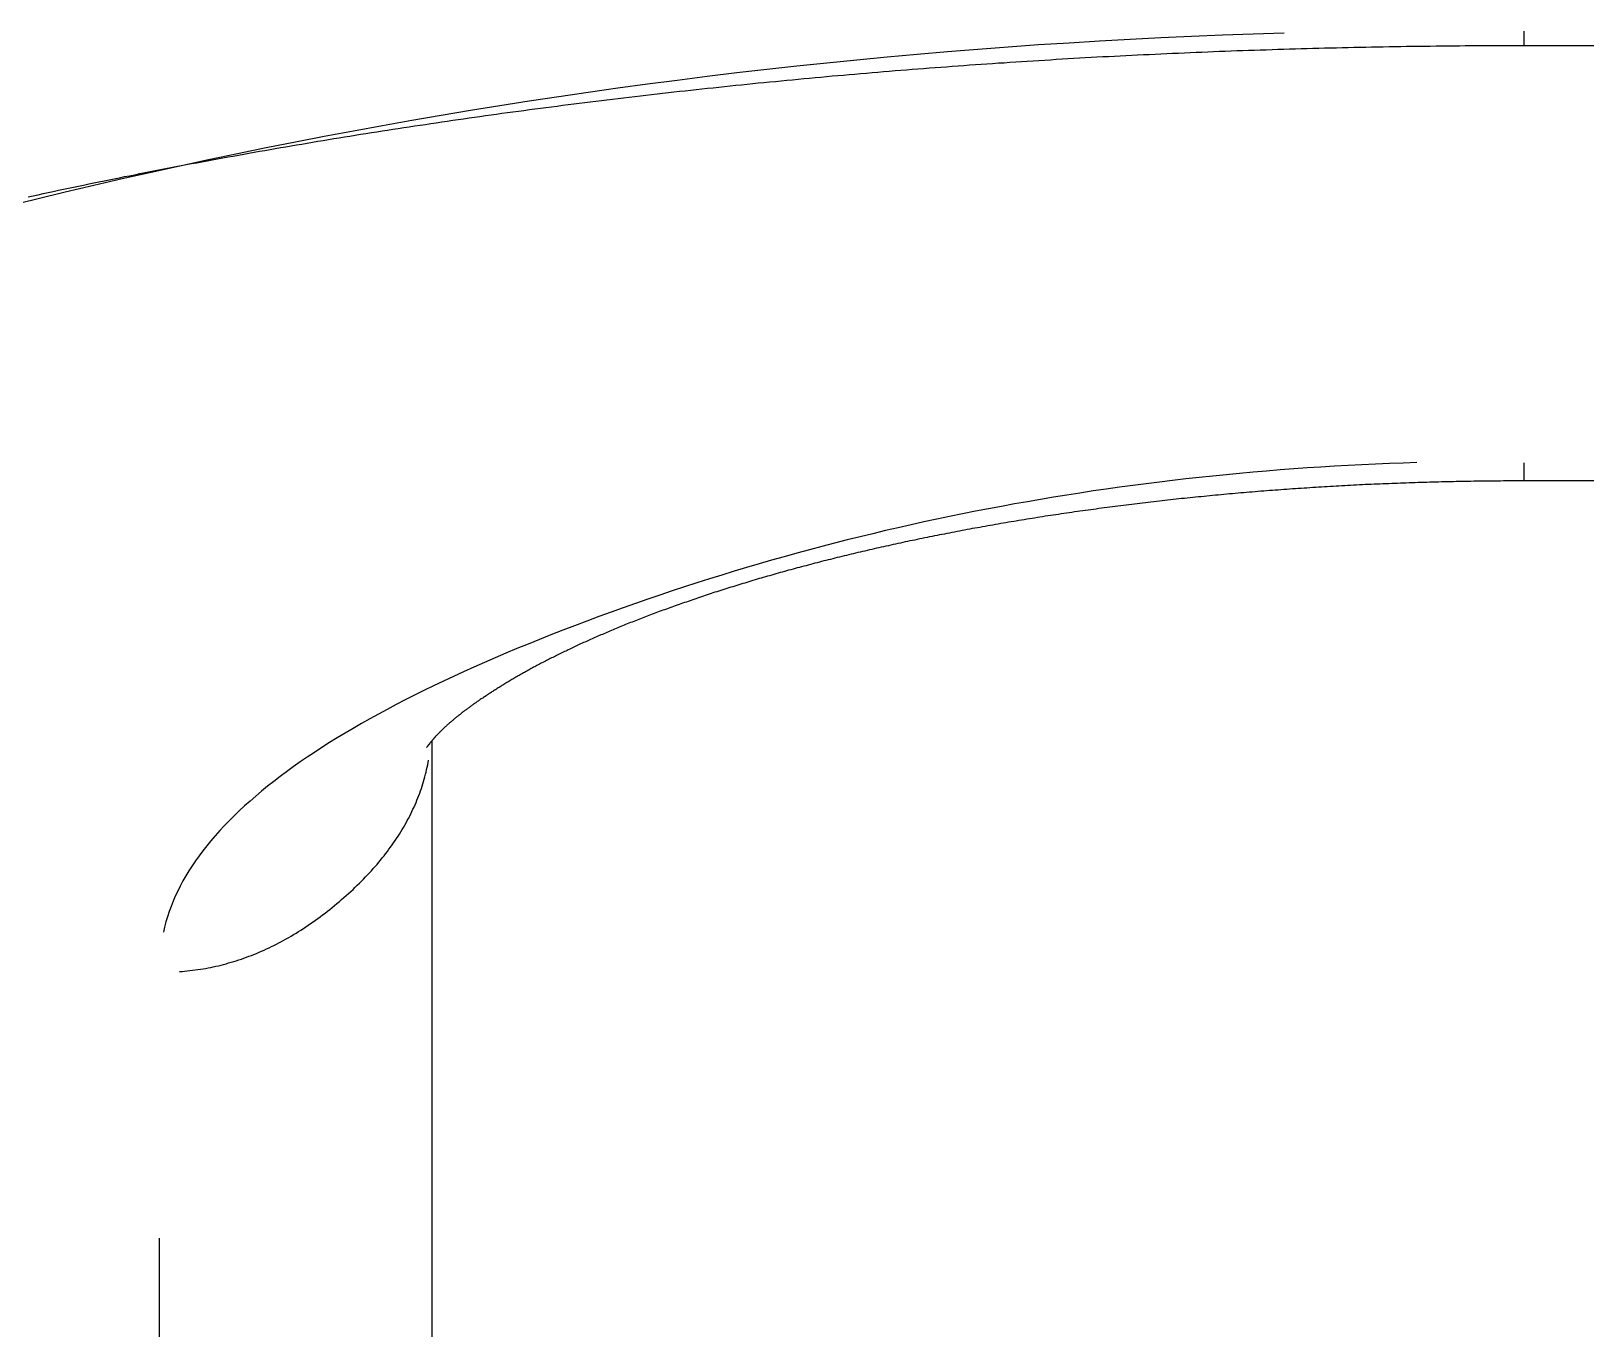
# Model space of a CAD drawing. Extents: x -120222 to -41942, y -19134 to 30932.
# Drawn here: x -81620.382 to -81618.958, y 10172.308 to 10173.496 of the extents above; entities that cross this region are included whole.
import ezdxf

# ---------------------------------------------------------------- set-up
doc = ezdxf.new("R2010")
doc.units = 0
doc.header["$LTSCALE"] = 150
doc.header["$MEASUREMENT"] = 0
doc.layers.get('0').update_dxf_attribs({"linetype": 'CONTINUOUS'})
doc.layers.add('____-568', color=7, linetype='CONTINUOUS')

# ---------------------------------------------------------------- blocks, each defined once
blk = doc.blocks.new('____-172')
at = {"color": 1, "linetype": 'Continuous'}
for p, q in [((-88054.1199, 5624.7853), (-88054.1199, 5624.7984)), ((-88054.1199, 5624.7853), (-87994.1199, 5624.7853)), ((-88054.1199, 5624.3865), (-88054.1199, 5624.4029)), ((-87994.1199, 5624.3864), (-88054.1199, 5624.3864)), ((-88055.1199, 5619.2983), (-88055.1199, 5624.149)), ((-88055.3699, 5623.6929), (-88055.3699, 5619.31))]:
    blk.add_line(p, q, dxfattribs=at)
at = {"color": 1, "linetype": 'Continuous', "flags": 128}
for points in [[(-88054.3396, 5624.7966), (-88054.3679, 5624.7957), (-88054.3961, 5624.7947), (-88054.4243, 5624.7935), (-88054.4525, 5624.7922), (-88054.4806, 5624.7908), (-88054.5086, 5624.7892), (-88054.5366, 5624.7875), (-88054.5645, 5624.7857), (-88054.5924, 5624.7837), (-88054.6202, 5624.7816), (-88054.6479, 5624.7794), (-88054.6757, 5624.777), (-88054.7033, 5624.7745), (-88054.7309, 5624.7719), (-88054.7585, 5624.7691), (-88054.786, 5624.7662), (-88054.8134, 5624.7632), (-88054.8408, 5624.7601), (-88054.8681, 5624.7568), (-88054.8954, 5624.7533), (-88054.9227, 5624.7498), (-88054.9498, 5624.7461), (-88054.977, 5624.7423), (-88055.004, 5624.7383), (-88055.031, 5624.7342), (-88055.058, 5624.73), (-88055.0849, 5624.7257), (-88055.1118, 5624.7212), (-88055.1386, 5624.7166), (-88055.1653, 5624.7118), (-88055.192, 5624.7069), (-88055.2187, 5624.7019), (-88055.2452, 5624.6968), (-88055.2718, 5624.6915), (-88055.2983, 5624.6861), (-88055.3247, 5624.6805), (-88055.3511, 5624.6748), (-88055.3774, 5624.669), (-88055.4037, 5624.6631), (-88055.4299, 5624.657), (-88055.456, 5624.6508), (-88055.4821, 5624.6444), (-88055.5082, 5624.638)], [(-88055.4898, 5624.6466), (-88055.4853, 5624.6476), (-88055.4807, 5624.6486), (-88055.4761, 5624.6496), (-88055.4715, 5624.6506), (-88055.4669, 5624.6516), (-88055.4622, 5624.6526), (-88055.4576, 5624.6535), (-88055.453, 5624.6545), (-88055.4484, 5624.6555), (-88055.4437, 5624.6565), (-88055.4391, 5624.6574), (-88055.4344, 5624.6584), (-88055.4298, 5624.6594), (-88055.4251, 5624.6603), (-88055.4204, 5624.6613), (-88055.4158, 5624.6622), (-88055.4111, 5624.6632), (-88055.4064, 5624.6641), (-88055.4017, 5624.6651), (-88055.397, 5624.666), (-88055.3923, 5624.6669), (-88055.3876, 5624.6679), (-88055.3829, 5624.6688), (-88055.3782, 5624.6697), (-88055.3735, 5624.6706), (-88055.3688, 5624.6716), (-88055.364, 5624.6725), (-88055.3593, 5624.6734), (-88055.3546, 5624.6743), (-88055.3498, 5624.6752), (-88055.3451, 5624.6761), (-88055.3403, 5624.677), (-88055.3356, 5624.6779), (-88055.3308, 5624.6788), (-88055.326, 5624.6797), (-88055.3213, 5624.6805), (-88055.3165, 5624.6814), (-88055.3117, 5624.6823), (-88055.3069, 5624.6832), (-88055.3021, 5624.684), (-88055.2973, 5624.6849), (-88055.2925, 5624.6858), (-88055.2877, 5624.6866), (-88055.2829, 5624.6875), (-88055.2781, 5624.6883), (-88055.2732, 5624.6892), (-88055.2684, 5624.69), (-88055.2636, 5624.6909), (-88055.2587, 5624.6917), (-88055.2539, 5624.6925), (-88055.249, 5624.6934), (-88055.2442, 5624.6942), (-88055.2393, 5624.695), (-88055.2344, 5624.6959), (-88055.2296, 5624.6967), (-88055.2247, 5624.6975), (-88055.2198, 5624.6983), (-88055.2149, 5624.6991), (-88055.21, 5624.6999), (-88055.2051, 5624.7007), (-88055.2002, 5624.7015), (-88055.1953, 5624.7023), (-88055.1904, 5624.7031), (-88055.1855, 5624.7039), (-88055.1806, 5624.7047), (-88055.1756, 5624.7054), (-88055.1707, 5624.7062), (-88055.1658, 5624.707), (-88055.1608, 5624.7078), (-88055.1559, 5624.7085), (-88055.1509, 5624.7093), (-88055.146, 5624.71), (-88055.141, 5624.7108), (-88055.136, 5624.7115), (-88055.131, 5624.7123), (-88055.1261, 5624.713), (-88055.1211, 5624.7138), (-88055.1161, 5624.7145), (-88055.1111, 5624.7153), (-88055.1061, 5624.716), (-88055.1011, 5624.7167), (-88055.0961, 5624.7174), (-88055.0911, 5624.7182), (-88055.0861, 5624.7189), (-88055.0811, 5624.7196), (-88055.0761, 5624.7203), (-88055.0711, 5624.721), (-88055.066, 5624.7217), (-88055.061, 5624.7224), (-88055.056, 5624.7231), (-88055.051, 5624.7238), (-88055.0459, 5624.7245), (-88055.0409, 5624.7251), (-88055.0359, 5624.7258), (-88055.0308, 5624.7265), (-88055.0258, 5624.7272), (-88055.0207, 5624.7278), (-88055.0157, 5624.7285), (-88055.0106, 5624.7291), (-88055.0055, 5624.7298), (-88055.0005, 5624.7305), (-88054.9954, 5624.7311), (-88054.9903, 5624.7317), (-88054.9853, 5624.7324), (-88054.9802, 5624.733), (-88054.9751, 5624.7337), (-88054.97, 5624.7343), (-88054.9649, 5624.7349), (-88054.9598, 5624.7355), (-88054.9548, 5624.7361), (-88054.9497, 5624.7368), (-88054.9446, 5624.7374), (-88054.9395, 5624.738), (-88054.9343, 5624.7386), (-88054.9292, 5624.7392), (-88054.9241, 5624.7398), (-88054.919, 5624.7404), (-88054.9139, 5624.7409), (-88054.9088, 5624.7415), (-88054.9036, 5624.7421), (-88054.8985, 5624.7427), (-88054.8934, 5624.7433), (-88054.8882, 5624.7438), (-88054.8831, 5624.7444), (-88054.878, 5624.7449), (-88054.8728, 5624.7455), (-88054.8677, 5624.7461), (-88054.8625, 5624.7466), (-88054.8574, 5624.7472), (-88054.8522, 5624.7477), (-88054.847, 5624.7482), (-88054.8419, 5624.7488), (-88054.8367, 5624.7493), (-88054.8315, 5624.7498), (-88054.8263, 5624.7503), (-88054.8212, 5624.7509), (-88054.816, 5624.7514), (-88054.8108, 5624.7519), (-88054.8056, 5624.7524), (-88054.8004, 5624.7529), (-88054.7952, 5624.7534), (-88054.79, 5624.7539), (-88054.7848, 5624.7544), (-88054.7796, 5624.7549), (-88054.7744, 5624.7554), (-88054.7692, 5624.7558), (-88054.764, 5624.7563), (-88054.7588, 5624.7568), (-88054.7536, 5624.7573), (-88054.7483, 5624.7577), (-88054.7431, 5624.7582), (-88054.7379, 5624.7587), (-88054.7327, 5624.7591), (-88054.7275, 5624.7596), (-88054.7222, 5624.76), (-88054.717, 5624.7604), (-88054.7118, 5624.7609), (-88054.7065, 5624.7613), (-88054.7013, 5624.7617), (-88054.696, 5624.7622), (-88054.6908, 5624.7626), (-88054.6856, 5624.763), (-88054.6803, 5624.7634), (-88054.6751, 5624.7638), (-88054.6698, 5624.7643), (-88054.6645, 5624.7647), (-88054.6593, 5624.7651), (-88054.654, 5624.7654), (-88054.6488, 5624.7658), (-88054.6435, 5624.7662), (-88054.6382, 5624.7666), (-88054.633, 5624.767), (-88054.6277, 5624.7674), (-88054.6224, 5624.7677), (-88054.6171, 5624.7681), (-88054.6119, 5624.7685), (-88054.6066, 5624.7688), (-88054.6013, 5624.7692), (-88054.596, 5624.7695), (-88054.5907, 5624.7699), (-88054.5854, 5624.7702), (-88054.5801, 5624.7706), (-88054.5748, 5624.7709), (-88054.5695, 5624.7713), (-88054.5642, 5624.7716), (-88054.5589, 5624.7719), (-88054.5536, 5624.7722), (-88054.5483, 5624.7726), (-88054.543, 5624.7729), (-88054.5377, 5624.7732), (-88054.5324, 5624.7735), (-88054.5271, 5624.7738), (-88054.5218, 5624.7741), (-88054.5164, 5624.7744), (-88054.5111, 5624.7747), (-88054.5058, 5624.775), (-88054.5005, 5624.7752), (-88054.4951, 5624.7755), (-88054.4898, 5624.7758), (-88054.4845, 5624.7761), (-88054.4791, 5624.7763), (-88054.4738, 5624.7766), (-88054.4684, 5624.7769), (-88054.4631, 5624.7771), (-88054.4577, 5624.7774), (-88054.4524, 5624.7776), (-88054.447, 5624.7779), (-88054.4417, 5624.7781), (-88054.4363, 5624.7783), (-88054.431, 5624.7786), (-88054.4256, 5624.7788), (-88054.4203, 5624.779), (-88054.4149, 5624.7792), (-88054.4096, 5624.7795), (-88054.4042, 5624.7797), (-88054.3989, 5624.7799), (-88054.3935, 5624.7801), (-88054.3882, 5624.7803), (-88054.3828, 5624.7805), (-88054.3775, 5624.7807), (-88054.3721, 5624.7809), (-88054.3668, 5624.7811), (-88054.3614, 5624.7812), (-88054.3561, 5624.7814), (-88054.3507, 5624.7816), (-88054.3453, 5624.7818), (-88054.34, 5624.7819), (-88054.3346, 5624.7821), (-88054.3293, 5624.7822), (-88054.3239, 5624.7824), (-88054.3186, 5624.7825), (-88054.3132, 5624.7827), (-88054.3078, 5624.7828), (-88054.3025, 5624.783), (-88054.2971, 5624.7831), (-88054.2917, 5624.7832), (-88054.2864, 5624.7833), (-88054.281, 5624.7835), (-88054.2757, 5624.7836), (-88054.2703, 5624.7837), (-88054.2649, 5624.7838), (-88054.2596, 5624.7839), (-88054.2542, 5624.784), (-88054.2488, 5624.7841), (-88054.2435, 5624.7842), (-88054.2381, 5624.7843), (-88054.2327, 5624.7844), (-88054.2274, 5624.7845), (-88054.222, 5624.7845), (-88054.2166, 5624.7846), (-88054.2113, 5624.7847), (-88054.2059, 5624.7847), (-88054.2005, 5624.7848), (-88054.1951, 5624.7849), (-88054.1898, 5624.7849), (-88054.1844, 5624.785), (-88054.179, 5624.785), (-88054.1737, 5624.7851), (-88054.1683, 5624.7851), (-88054.1629, 5624.7851), (-88054.1575, 5624.7852), (-88054.1522, 5624.7852), (-88054.1468, 5624.7852), (-88054.1414, 5624.7852), (-88054.136, 5624.7852), (-88054.1307, 5624.7853), (-88054.1253, 5624.7853), (-88054.1199, 5624.7853), (-88054.1199, 5624.7853)], [(-88054.218, 5624.4032), (-88054.2306, 5624.4028), (-88054.2432, 5624.4023), (-88054.2558, 5624.4018), (-88054.2684, 5624.4012), (-88054.2809, 5624.4006), (-88054.2934, 5624.3999), (-88054.3059, 5624.3991), (-88054.3184, 5624.3983), (-88054.3308, 5624.3974), (-88054.3432, 5624.3965), (-88054.3556, 5624.3955), (-88054.368, 5624.3944), (-88054.3804, 5624.3933), (-88054.3927, 5624.3921), (-88054.405, 5624.3909), (-88054.4173, 5624.3896), (-88054.4295, 5624.3883), (-88054.4417, 5624.3869), (-88054.4539, 5624.3854), (-88054.4661, 5624.3839), (-88054.4783, 5624.3823), (-88054.4904, 5624.3806), (-88054.5025, 5624.3789), (-88054.5146, 5624.3772), (-88054.5267, 5624.3753), (-88054.5387, 5624.3735), (-88054.5507, 5624.3715), (-88054.5627, 5624.3695), (-88054.5747, 5624.3674), (-88054.5866, 5624.3653), (-88054.5985, 5624.3631), (-88054.6104, 5624.3609), (-88054.6223, 5624.3586), (-88054.6341, 5624.3563), (-88054.646, 5624.3538), (-88054.6578, 5624.3514), (-88054.6695, 5624.3488), (-88054.6813, 5624.3462), (-88054.693, 5624.3436), (-88054.7047, 5624.3409), (-88054.7164, 5624.3381), (-88054.728, 5624.3353), (-88054.7397, 5624.3324), (-88054.7513, 5624.3294), (-88054.7629, 5624.3264), (-88054.7744, 5624.3233), (-88054.786, 5624.3202), (-88054.7975, 5624.317), (-88054.809, 5624.3138), (-88054.8204, 5624.3105), (-88054.8319, 5624.3071), (-88054.8433, 5624.3037), (-88054.8547, 5624.3002), (-88054.866, 5624.2967), (-88054.8774, 5624.2931), (-88054.8887, 5624.2894), (-88054.9, 5624.2857), (-88054.9113, 5624.2819), (-88054.9225, 5624.278), (-88054.9338, 5624.2742), (-88054.945, 5624.2702), (-88054.9561, 5624.2662), (-88054.9673, 5624.2621), (-88054.9784, 5624.258), (-88054.9895, 5624.2538), (-88055.0003, 5624.2496), (-88055.0111, 5624.2454), (-88055.0216, 5624.2412), (-88055.032, 5624.237), (-88055.0423, 5624.2328), (-88055.0524, 5624.2286), (-88055.0623, 5624.2244), (-88055.0721, 5624.2201), (-88055.0817, 5624.2159), (-88055.0912, 5624.2116), (-88055.1005, 5624.2073), (-88055.1096, 5624.2031), (-88055.1186, 5624.1988), (-88055.1274, 5624.1945), (-88055.1361, 5624.1902), (-88055.1446, 5624.1859), (-88055.1529, 5624.1815), (-88055.1611, 5624.1772), (-88055.1692, 5624.1729), (-88055.177, 5624.1685), (-88055.1847, 5624.1642), (-88055.1923, 5624.1598), (-88055.1997, 5624.1554), (-88055.207, 5624.151), (-88055.214, 5624.1467), (-88055.221, 5624.1423), (-88055.2277, 5624.1378), (-88055.2343, 5624.1334), (-88055.2408, 5624.129), (-88055.2471, 5624.1246), (-88055.2532, 5624.1201), (-88055.2592, 5624.1157), (-88055.265, 5624.1112), (-88055.2707, 5624.1067), (-88055.2762, 5624.1022), (-88055.2815, 5624.0977), (-88055.2867, 5624.0932), (-88055.2917, 5624.0887), (-88055.2966, 5624.0842), (-88055.3013, 5624.0797), (-88055.3059, 5624.0752), (-88055.3103, 5624.0706), (-88055.3145, 5624.0661), (-88055.3186, 5624.0615), (-88055.3225, 5624.0569), (-88055.3263, 5624.0523), (-88055.3299, 5624.0477), (-88055.3333, 5624.0431), (-88055.3366, 5624.0385), (-88055.3398, 5624.0339), (-88055.3427, 5624.0293), (-88055.3455, 5624.0247), (-88055.3482, 5624.02), (-88055.3507, 5624.0154), (-88055.353, 5624.0107), (-88055.3552, 5624.006), (-88055.3572, 5624.0014), (-88055.3591, 5623.9967), (-88055.3608, 5623.992), (-88055.3624, 5623.9873), (-88055.3638, 5623.9826), (-88055.365, 5623.9778), (-88055.3661, 5623.9731), (-88055.3661, 5623.9731)], [(-88054.1199, 5624.3864), (-88054.1226, 5624.3864), (-88054.1253, 5624.3864), (-88054.128, 5624.3864), (-88054.1307, 5624.3864), (-88054.1334, 5624.3864), (-88054.1361, 5624.3864), (-88054.1388, 5624.3864), (-88054.1415, 5624.3863), (-88054.1442, 5624.3863), (-88054.1469, 5624.3863), (-88054.1496, 5624.3863), (-88054.1523, 5624.3862), (-88054.155, 5624.3862), (-88054.1577, 5624.3862), (-88054.1604, 5624.3861), (-88054.1631, 5624.3861), (-88054.1658, 5624.3861), (-88054.1685, 5624.386), (-88054.1712, 5624.386), (-88054.1739, 5624.3859), (-88054.1766, 5624.3859), (-88054.1793, 5624.3858), (-88054.182, 5624.3858), (-88054.1846, 5624.3857), (-88054.1873, 5624.3857), (-88054.19, 5624.3856), (-88054.1927, 5624.3856), (-88054.1954, 5624.3855), (-88054.1981, 5624.3854), (-88054.2008, 5624.3854), (-88054.2035, 5624.3853), (-88054.2062, 5624.3852), (-88054.2089, 5624.3851), (-88054.2116, 5624.385), (-88054.2142, 5624.385), (-88054.2169, 5624.3849), (-88054.2196, 5624.3848), (-88054.2223, 5624.3847), (-88054.225, 5624.3846), (-88054.2277, 5624.3845), (-88054.2304, 5624.3844), (-88054.233, 5624.3843), (-88054.2357, 5624.3842), (-88054.2384, 5624.3841), (-88054.2411, 5624.384), (-88054.2438, 5624.3839), (-88054.2465, 5624.3838), (-88054.2492, 5624.3837), (-88054.2518, 5624.3836), (-88054.2545, 5624.3835), (-88054.2572, 5624.3833), (-88054.2599, 5624.3832), (-88054.2626, 5624.3831), (-88054.2653, 5624.383), (-88054.2679, 5624.3828), (-88054.2706, 5624.3827), (-88054.2733, 5624.3826), (-88054.276, 5624.3824), (-88054.2787, 5624.3823), (-88054.2813, 5624.3822), (-88054.284, 5624.382), (-88054.2867, 5624.3819), (-88054.2894, 5624.3817), (-88054.292, 5624.3816), (-88054.2947, 5624.3814), (-88054.2974, 5624.3813), (-88054.3001, 5624.3811), (-88054.3027, 5624.3809), (-88054.3054, 5624.3808), (-88054.3081, 5624.3806), (-88054.3107, 5624.3805), (-88054.3134, 5624.3803), (-88054.3161, 5624.3801), (-88054.3187, 5624.3799), (-88054.3214, 5624.3798), (-88054.324, 5624.3796), (-88054.3267, 5624.3794), (-88054.3293, 5624.3792), (-88054.332, 5624.3791), (-88054.3346, 5624.3789), (-88054.3372, 5624.3787), (-88054.3399, 5624.3785), (-88054.3425, 5624.3783), (-88054.3452, 5624.3781), (-88054.3478, 5624.3779), (-88054.3504, 5624.3777), (-88054.3531, 5624.3775), (-88054.3557, 5624.3773), (-88054.3583, 5624.3771), (-88054.3609, 5624.3769), (-88054.3636, 5624.3767), (-88054.3662, 5624.3765), (-88054.3688, 5624.3762), (-88054.3714, 5624.376), (-88054.374, 5624.3758), (-88054.3766, 5624.3756), (-88054.3792, 5624.3754), (-88054.3818, 5624.3751), (-88054.3844, 5624.3749), (-88054.387, 5624.3747), (-88054.3896, 5624.3745), (-88054.3922, 5624.3742), (-88054.3948, 5624.374), (-88054.3974, 5624.3737), (-88054.4, 5624.3735), (-88054.4026, 5624.3733), (-88054.4052, 5624.373), (-88054.4078, 5624.3728), (-88054.4104, 5624.3725), (-88054.4129, 5624.3723), (-88054.4155, 5624.372), (-88054.4181, 5624.3717), (-88054.4207, 5624.3715), (-88054.4232, 5624.3712), (-88054.4258, 5624.371), (-88054.4284, 5624.3707), (-88054.4309, 5624.3704), (-88054.4335, 5624.3702), (-88054.4361, 5624.3699), (-88054.4386, 5624.3696), (-88054.4412, 5624.3693), (-88054.4437, 5624.3691), (-88054.4463, 5624.3688), (-88054.4488, 5624.3685), (-88054.4514, 5624.3682), (-88054.4539, 5624.3679), (-88054.4565, 5624.3676), (-88054.459, 5624.3673), (-88054.4616, 5624.367), (-88054.4641, 5624.3667), (-88054.4666, 5624.3664), (-88054.4692, 5624.3661), (-88054.4717, 5624.3658), (-88054.4742, 5624.3655), (-88054.4767, 5624.3652), (-88054.4792, 5624.3649), (-88054.4818, 5624.3646), (-88054.4843, 5624.3643), (-88054.4868, 5624.364), (-88054.4893, 5624.3637), (-88054.4918, 5624.3634), (-88054.4943, 5624.363), (-88054.4968, 5624.3627), (-88054.4993, 5624.3624), (-88054.5018, 5624.3621), (-88054.5043, 5624.3617), (-88054.5068, 5624.3614), (-88054.5093, 5624.3611), (-88054.5117, 5624.3607), (-88054.5142, 5624.3604), (-88054.5167, 5624.36), (-88054.5192, 5624.3597), (-88054.5216, 5624.3594), (-88054.5241, 5624.359), (-88054.5266, 5624.3587), (-88054.529, 5624.3583), (-88054.5315, 5624.358), (-88054.534, 5624.3576), (-88054.5364, 5624.3573), (-88054.5389, 5624.3569), (-88054.5413, 5624.3565), (-88054.5438, 5624.3562), (-88054.5462, 5624.3558), (-88054.5486, 5624.3554), (-88054.5511, 5624.3551), (-88054.5535, 5624.3547), (-88054.5559, 5624.3543), (-88054.5584, 5624.354), (-88054.5608, 5624.3536), (-88054.5632, 5624.3532), (-88054.5656, 5624.3528), (-88054.5681, 5624.3524), (-88054.5705, 5624.3521), (-88054.5729, 5624.3517), (-88054.5753, 5624.3513), (-88054.5777, 5624.3509), (-88054.5801, 5624.3505), (-88054.5825, 5624.3501), (-88054.5849, 5624.3497), (-88054.5873, 5624.3493), (-88054.5897, 5624.3489), (-88054.5921, 5624.3485), (-88054.5945, 5624.3481), (-88054.5969, 5624.3477), (-88054.5992, 5624.3473), (-88054.6016, 5624.3469), (-88054.604, 5624.3465), (-88054.6064, 5624.346), (-88054.6087, 5624.3456), (-88054.6111, 5624.3452), (-88054.6135, 5624.3448), (-88054.6158, 5624.3444), (-88054.6182, 5624.3439), (-88054.6205, 5624.3435), (-88054.6229, 5624.3431), (-88054.6252, 5624.3427), (-88054.6276, 5624.3422), (-88054.6299, 5624.3418), (-88054.6322, 5624.3414), (-88054.6345, 5624.3409), (-88054.6369, 5624.3405), (-88054.6392, 5624.34), (-88054.6415, 5624.3396), (-88054.6438, 5624.3392), (-88054.6461, 5624.3387), (-88054.6484, 5624.3383), (-88054.6507, 5624.3378), (-88054.653, 5624.3374), (-88054.6553, 5624.3369), (-88054.6575, 5624.3365), (-88054.6598, 5624.336), (-88054.6621, 5624.3356), (-88054.6643, 5624.3351), (-88054.6666, 5624.3347), (-88054.6688, 5624.3342), (-88054.6711, 5624.3337), (-88054.6733, 5624.3333), (-88054.6756, 5624.3328), (-88054.6778, 5624.3323), (-88054.68, 5624.3319), (-88054.6823, 5624.3314), (-88054.6845, 5624.3309), (-88054.6867, 5624.3305), (-88054.6889, 5624.33), (-88054.6911, 5624.3295), (-88054.6933, 5624.3291), (-88054.6955, 5624.3286), (-88054.6977, 5624.3281), (-88054.6999, 5624.3276), (-88054.7021, 5624.3271), (-88054.7043, 5624.3267), (-88054.7064, 5624.3262), (-88054.7086, 5624.3257), (-88054.7108, 5624.3252), (-88054.7129, 5624.3247), (-88054.7151, 5624.3242), (-88054.7172, 5624.3237), (-88054.7194, 5624.3232), (-88054.7215, 5624.3227), (-88054.7236, 5624.3222), (-88054.7258, 5624.3218), (-88054.7279, 5624.3213), (-88054.73, 5624.3208), (-88054.7321, 5624.3202), (-88054.7342, 5624.3197), (-88054.7363, 5624.3192), (-88054.7384, 5624.3187), (-88054.7405, 5624.3182), (-88054.7426, 5624.3177), (-88054.7447, 5624.3172), (-88054.7468, 5624.3167), (-88054.7489, 5624.3162), (-88054.751, 5624.3157), (-88054.753, 5624.3151), (-88054.7551, 5624.3146), (-88054.7572, 5624.3141), (-88054.7592, 5624.3136), (-88054.7613, 5624.3131), (-88054.7633, 5624.3125), (-88054.7653, 5624.312), (-88054.7674, 5624.3115), (-88054.7694, 5624.311), (-88054.7714, 5624.3104), (-88054.7734, 5624.3099), (-88054.7755, 5624.3094), (-88054.7775, 5624.3088), (-88054.7795, 5624.3083), (-88054.7815, 5624.3078), (-88054.7835, 5624.3072), (-88054.7855, 5624.3067), (-88054.7874, 5624.3062), (-88054.7894, 5624.3056), (-88054.7914, 5624.3051), (-88054.7934, 5624.3046), (-88054.7953, 5624.304), (-88054.7973, 5624.3035), (-88054.7992, 5624.3029), (-88054.8012, 5624.3024), (-88054.8031, 5624.3018), (-88054.8051, 5624.3013), (-88054.807, 5624.3007), (-88054.8089, 5624.3002), (-88054.8109, 5624.2996), (-88054.8128, 5624.2991), (-88054.8147, 5624.2985), (-88054.8166, 5624.298), (-88054.8185, 5624.2974), (-88054.8204, 5624.2969), (-88054.8223, 5624.2963), (-88054.8242, 5624.2958), (-88054.8261, 5624.2952), (-88054.8279, 5624.2946), (-88054.8298, 5624.2941), (-88054.8317, 5624.2935), (-88054.8335, 5624.2929), (-88054.8354, 5624.2924), (-88054.8373, 5624.2918), (-88054.8391, 5624.2913), (-88054.8409, 5624.2907), (-88054.8428, 5624.2901), (-88054.8446, 5624.2895), (-88054.8464, 5624.289), (-88054.8483, 5624.2884), (-88054.8501, 5624.2878), (-88054.8519, 5624.2873), (-88054.8537, 5624.2867), (-88054.8555, 5624.2861), (-88054.8573, 5624.2855), (-88054.8591, 5624.2849), (-88054.8609, 5624.2844), (-88054.8627, 5624.2838), (-88054.8645, 5624.2832), (-88054.8662, 5624.2826), (-88054.868, 5624.282), (-88054.8698, 5624.2814), (-88054.8715, 5624.2809), (-88054.8733, 5624.2803), (-88054.875, 5624.2797), (-88054.8768, 5624.2791), (-88054.8785, 5624.2785), (-88054.8802, 5624.2779), (-88054.882, 5624.2773), (-88054.8837, 5624.2767), (-88054.8854, 5624.2761), (-88054.8871, 5624.2755), (-88054.8888, 5624.275), (-88054.8905, 5624.2744), (-88054.8922, 5624.2738), (-88054.8938, 5624.2732), (-88054.8955, 5624.2726), (-88054.8972, 5624.272), (-88054.8988, 5624.2714), (-88054.9005, 5624.2708), (-88054.9021, 5624.2702), (-88054.9038, 5624.2696), (-88054.9054, 5624.269), (-88054.907, 5624.2684), (-88054.9087, 5624.2679), (-88054.9103, 5624.2673), (-88054.9119, 5624.2667), (-88054.9135, 5624.2661), (-88054.9151, 5624.2655), (-88054.9167, 5624.2649), (-88054.9183, 5624.2643), (-88054.9198, 5624.2637), (-88054.9214, 5624.2631), (-88054.923, 5624.2625), (-88054.9245, 5624.2619), (-88054.9261, 5624.2613), (-88054.9276, 5624.2607), (-88054.9291, 5624.2602), (-88054.9307, 5624.2596), (-88054.9322, 5624.259), (-88054.9337, 5624.2584), (-88054.9352, 5624.2578), (-88054.9367, 5624.2572), (-88054.9382, 5624.2566), (-88054.9397, 5624.256), (-88054.9412, 5624.2554), (-88054.9427, 5624.2548), (-88054.9441, 5624.2542), (-88054.9456, 5624.2536), (-88054.947, 5624.2531), (-88054.9485, 5624.2525), (-88054.9499, 5624.2519), (-88054.9514, 5624.2513), (-88054.9528, 5624.2507), (-88054.9542, 5624.2501), (-88054.9556, 5624.2495), (-88054.9571, 5624.2489), (-88054.9585, 5624.2483), (-88054.9599, 5624.2477), (-88054.9612, 5624.2471), (-88054.9626, 5624.2465), (-88054.964, 5624.2459), (-88054.9654, 5624.2454), (-88054.9667, 5624.2448), (-88054.9681, 5624.2442), (-88054.9694, 5624.2436), (-88054.9708, 5624.243), (-88054.9721, 5624.2424), (-88054.9735, 5624.2418), (-88054.9748, 5624.2412), (-88054.9761, 5624.2406), (-88054.9774, 5624.24), (-88054.9787, 5624.2394), (-88054.98, 5624.2388), (-88054.9813, 5624.2383), (-88054.9826, 5624.2377), (-88054.9839, 5624.2371), (-88054.9852, 5624.2365), (-88054.9864, 5624.2359), (-88054.9877, 5624.2353), (-88054.989, 5624.2347), (-88054.9902, 5624.2341), (-88054.9915, 5624.2336), (-88054.9927, 5624.233), (-88054.9939, 5624.2324), (-88054.9952, 5624.2318), (-88054.9964, 5624.2312), (-88054.9976, 5624.2306), (-88054.9988, 5624.2301), (-88055, 5624.2295), (-88055.0012, 5624.2289), (-88055.0024, 5624.2283), (-88055.0036, 5624.2277), (-88055.0048, 5624.2271), (-88055.0059, 5624.2266), (-88055.0071, 5624.226), (-88055.0083, 5624.2254), (-88055.0094, 5624.2248), (-88055.0106, 5624.2243), (-88055.0117, 5624.2237), (-88055.0128, 5624.2231), (-88055.014, 5624.2225), (-88055.0151, 5624.222), (-88055.0162, 5624.2214), (-88055.0173, 5624.2208), (-88055.0184, 5624.2202), (-88055.0195, 5624.2197), (-88055.0206, 5624.2191), (-88055.0217, 5624.2185), (-88055.0228, 5624.2179), (-88055.0239, 5624.2174), (-88055.0249, 5624.2168), (-88055.026, 5624.2162), (-88055.0271, 5624.2157), (-88055.0281, 5624.2151), (-88055.0292, 5624.2145), (-88055.0302, 5624.214), (-88055.0312, 5624.2134), (-88055.0323, 5624.2128), (-88055.0333, 5624.2123), (-88055.0343, 5624.2117), (-88055.0353, 5624.2111), (-88055.0363, 5624.2106), (-88055.0373, 5624.21), (-88055.0383, 5624.2095), (-88055.0393, 5624.2089), (-88055.0403, 5624.2083), (-88055.0412, 5624.2078), (-88055.0422, 5624.2072), (-88055.0432, 5624.2067), (-88055.0441, 5624.2061), (-88055.0451, 5624.2055), (-88055.046, 5624.205), (-88055.0469, 5624.2044), (-88055.0479, 5624.2039), (-88055.0488, 5624.2033), (-88055.0497, 5624.2028), (-88055.0506, 5624.2022), (-88055.0515, 5624.2017), (-88055.0524, 5624.2011), (-88055.0533, 5624.2006), (-88055.0542, 5624.2), (-88055.0551, 5624.1995), (-88055.056, 5624.1989), (-88055.0568, 5624.1984), (-88055.0577, 5624.1979), (-88055.0586, 5624.1973), (-88055.0594, 5624.1968), (-88055.0603, 5624.1963), (-88055.0611, 5624.1958), (-88055.0619, 5624.1952), (-88055.0627, 5624.1947), (-88055.0636, 5624.1942), (-88055.0644, 5624.1937), (-88055.0652, 5624.1932), (-88055.066, 5624.1926), (-88055.0668, 5624.1921), (-88055.0676, 5624.1916), (-88055.0683, 5624.1911), (-88055.0691, 5624.1906), (-88055.0699, 5624.1901), (-88055.0706, 5624.1896), (-88055.0714, 5624.1891), (-88055.0721, 5624.1886), (-88055.0729, 5624.1881), (-88055.0736, 5624.1876), (-88055.0743, 5624.1872), (-88055.0751, 5624.1867), (-88055.0758, 5624.1862), (-88055.0765, 5624.1857), (-88055.0772, 5624.1852), (-88055.0779, 5624.1847), (-88055.0786, 5624.1843), (-88055.0793, 5624.1838), (-88055.08, 5624.1833), (-88055.0806, 5624.1828), (-88055.0813, 5624.1824), (-88055.082, 5624.1819), (-88055.0826, 5624.1814), (-88055.0833, 5624.181), (-88055.0839, 5624.1805), (-88055.0845, 5624.1801), (-88055.0852, 5624.1796), (-88055.0858, 5624.1792), (-88055.0864, 5624.1787), (-88055.087, 5624.1783), (-88055.0876, 5624.1778), (-88055.0882, 5624.1774), (-88055.0888, 5624.1769), (-88055.0894, 5624.1765), (-88055.09, 5624.1761), (-88055.0905, 5624.1756), (-88055.0911, 5624.1752), (-88055.0917, 5624.1748), (-88055.0922, 5624.1743), (-88055.0928, 5624.1739), (-88055.0933, 5624.1735), (-88055.0938, 5624.1731), (-88055.0944, 5624.1726), (-88055.0949, 5624.1722), (-88055.0954, 5624.1718), (-88055.0959, 5624.1714), (-88055.0964, 5624.171), (-88055.0969, 5624.1706), (-88055.0974, 5624.1702), (-88055.0979, 5624.1698), (-88055.0984, 5624.1694), (-88055.0989, 5624.169), (-88055.0994, 5624.1686), (-88055.0999, 5624.1682), (-88055.1003, 5624.1678), (-88055.1008, 5624.1674), (-88055.1012, 5624.167), (-88055.1017, 5624.1666), (-88055.1021, 5624.1662), (-88055.1026, 5624.1659), (-88055.103, 5624.1655), (-88055.1035, 5624.1651), (-88055.1039, 5624.1648), (-88055.1043, 5624.1644), (-88055.1047, 5624.164), (-88055.1052, 5624.1637), (-88055.1056, 5624.1633), (-88055.106, 5624.1629), (-88055.1064, 5624.1626), (-88055.1068, 5624.1622), (-88055.1072, 5624.1619), (-88055.1075, 5624.1615), (-88055.1079, 5624.1612), (-88055.1083, 5624.1609), (-88055.1087, 5624.1605), (-88055.109, 5624.1602), (-88055.1094, 5624.1598), (-88055.1098, 5624.1595), (-88055.1101, 5624.1592), (-88055.1105, 5624.1589), (-88055.1108, 5624.1585), (-88055.1111, 5624.1582), (-88055.1115, 5624.1579), (-88055.1118, 5624.1576), (-88055.1121, 5624.1573), (-88055.1124, 5624.157), (-88055.1127, 5624.1566), (-88055.113, 5624.1563), (-88055.1134, 5624.156), (-88055.1136, 5624.1557), (-88055.1139, 5624.1554), (-88055.1142, 5624.1551), (-88055.1145, 5624.1549), (-88055.1148, 5624.1546), (-88055.1151, 5624.1543), (-88055.1153, 5624.154), (-88055.1156, 5624.1537), (-88055.1159, 5624.1534), (-88055.1161, 5624.1531), (-88055.1164, 5624.1529), (-88055.1166, 5624.1526), (-88055.1168, 5624.1523), (-88055.1171, 5624.1521), (-88055.1173, 5624.1518), (-88055.1175, 5624.1515), (-88055.1177, 5624.1513), (-88055.118, 5624.151), (-88055.1182, 5624.1508), (-88055.1184, 5624.1505), (-88055.1186, 5624.1503), (-88055.1188, 5624.15), (-88055.119, 5624.1498), (-88055.1192, 5624.1495), (-88055.1194, 5624.1493), (-88055.1196, 5624.1491), (-88055.1197, 5624.1489), (-88055.1199, 5624.1486), (-88055.1201, 5624.1484), (-88055.1203, 5624.1482), (-88055.1205, 5624.148), (-88055.1206, 5624.1478), (-88055.1208, 5624.1476), (-88055.121, 5624.1474), (-88055.1211, 5624.1472), (-88055.1213, 5624.147), (-88055.1214, 5624.1468), (-88055.1216, 5624.1466), (-88055.1217, 5624.1465), (-88055.1219, 5624.1463), (-88055.122, 5624.1461), (-88055.1222, 5624.1459), (-88055.1223, 5624.1458), (-88055.1224, 5624.1456), (-88055.1225, 5624.1454), (-88055.1227, 5624.1453), (-88055.1228, 5624.1451), (-88055.1229, 5624.145), (-88055.123, 5624.1449), (-88055.1231, 5624.1447), (-88055.1233, 5624.1446), (-88055.1234, 5624.1444), (-88055.1235, 5624.1443), (-88055.1236, 5624.1442), (-88055.1237, 5624.1441), (-88055.1238, 5624.144), (-88055.1239, 5624.1438), (-88055.1239, 5624.1437), (-88055.124, 5624.1436), (-88055.1241, 5624.1435), (-88055.1242, 5624.1434), (-88055.1243, 5624.1433), (-88055.1243, 5624.1432), (-88055.1244, 5624.1431), (-88055.1245, 5624.1431), (-88055.1245, 5624.143), (-88055.1246, 5624.1429), (-88055.1247, 5624.1428), (-88055.1247, 5624.1428), (-88055.1248, 5624.1427), (-88055.1248, 5624.1426), (-88055.1249, 5624.1426), (-88055.1249, 5624.1425), (-88055.1249, 5624.1425), (-88055.125, 5624.1424), (-88055.125, 5624.1424), (-88055.125, 5624.1423), (-88055.1251, 5624.1423), (-88055.1251, 5624.1423), (-88055.1251, 5624.1422), (-88055.1251, 5624.1422), (-88055.1251, 5624.1422), (-88055.1251, 5624.1422)], [(-88055.3514, 5623.937), (-88055.349, 5623.9372), (-88055.3466, 5623.9374), (-88055.3442, 5623.9376), (-88055.3418, 5623.9379), (-88055.3394, 5623.9382), (-88055.337, 5623.9385), (-88055.3346, 5623.9388), (-88055.3322, 5623.9392), (-88055.3298, 5623.9396), (-88055.3275, 5623.94), (-88055.3251, 5623.9404), (-88055.3227, 5623.9409), (-88055.3204, 5623.9414), (-88055.318, 5623.9419), (-88055.3157, 5623.9424), (-88055.3133, 5623.943), (-88055.311, 5623.9436), (-88055.3086, 5623.9442), (-88055.3063, 5623.9449), (-88055.3039, 5623.9455), (-88055.3016, 5623.9463), (-88055.2993, 5623.947), (-88055.2969, 5623.9477), (-88055.2946, 5623.9485), (-88055.2923, 5623.9493), (-88055.29, 5623.9502), (-88055.2877, 5623.951), (-88055.2854, 5623.9519), (-88055.2831, 5623.9528), (-88055.2808, 5623.9537), (-88055.2785, 5623.9547), (-88055.2762, 5623.9557), (-88055.2739, 5623.9567), (-88055.2716, 5623.9578), (-88055.2693, 5623.9588), (-88055.2671, 5623.9599), (-88055.2648, 5623.961), (-88055.2625, 5623.9622), (-88055.2603, 5623.9634), (-88055.258, 5623.9646), (-88055.2558, 5623.9658), (-88055.2535, 5623.967), (-88055.2513, 5623.9683), (-88055.249, 5623.9696), (-88055.2468, 5623.9709), (-88055.2445, 5623.9723), (-88055.2423, 5623.9737), (-88055.2401, 5623.9751), (-88055.2378, 5623.9765), (-88055.2356, 5623.978), (-88055.2334, 5623.9795), (-88055.2312, 5623.981), (-88055.229, 5623.9825), (-88055.2268, 5623.9841), (-88055.2246, 5623.9857), (-88055.2224, 5623.9873), (-88055.2202, 5623.9889), (-88055.218, 5623.9906), (-88055.2158, 5623.9923), (-88055.2136, 5623.994), (-88055.2114, 5623.9958), (-88055.2093, 5623.9975), (-88055.2071, 5623.9993), (-88055.2049, 5624.0012), (-88055.2028, 5624.003), (-88055.2007, 5624.0049), (-88055.1986, 5624.0067), (-88055.1965, 5624.0086), (-88055.1944, 5624.0104), (-88055.1924, 5624.0123), (-88055.1905, 5624.0142), (-88055.1885, 5624.0161), (-88055.1866, 5624.018), (-88055.1847, 5624.0199), (-88055.1828, 5624.0218), (-88055.1809, 5624.0237), (-88055.1791, 5624.0256), (-88055.1773, 5624.0275), (-88055.1756, 5624.0294), (-88055.1738, 5624.0313), (-88055.1721, 5624.0333), (-88055.1704, 5624.0352), (-88055.1688, 5624.0372), (-88055.1672, 5624.0391), (-88055.1656, 5624.0411), (-88055.164, 5624.043), (-88055.1625, 5624.045), (-88055.1609, 5624.047), (-88055.1595, 5624.049), (-88055.158, 5624.051), (-88055.1566, 5624.053), (-88055.1552, 5624.055), (-88055.1538, 5624.057), (-88055.1525, 5624.059), (-88055.1511, 5624.061), (-88055.1498, 5624.063), (-88055.1486, 5624.065), (-88055.1473, 5624.0671), (-88055.1461, 5624.0691), (-88055.145, 5624.0712), (-88055.1438, 5624.0732), (-88055.1427, 5624.0753), (-88055.1416, 5624.0773), (-88055.1405, 5624.0794), (-88055.1395, 5624.0815), (-88055.1385, 5624.0836), (-88055.1375, 5624.0857), (-88055.1365, 5624.0877), (-88055.1356, 5624.0898), (-88055.1347, 5624.0919), (-88055.1338, 5624.0941), (-88055.133, 5624.0962), (-88055.1321, 5624.0983), (-88055.1313, 5624.1004), (-88055.1306, 5624.1026), (-88055.1298, 5624.1047), (-88055.1291, 5624.1068), (-88055.1285, 5624.109), (-88055.1278, 5624.1112), (-88055.1272, 5624.1133), (-88055.1266, 5624.1155), (-88055.126, 5624.1177), (-88055.1255, 5624.1198), (-88055.125, 5624.122), (-88055.1245, 5624.1242), (-88055.124, 5624.1264), (-88055.1236, 5624.1286), (-88055.1232, 5624.1308), (-88055.1232, 5624.1308)]]:
    blk.add_lwpolyline(points, dxfattribs=at)
blk = doc.blocks.new('____-186')
at = {"color": 1}
blk.add_blockref('____-172', (0, 0), dxfattribs=at)

msp = doc.modelspace()

# ---------------------------------------------------------------- block references
at = {"layer": '____-568', "color": 0}
msp.add_blockref('____-186', (6435.10495, 4548.69799), dxfattribs=at)

doc.saveas('drawing.dxf')
